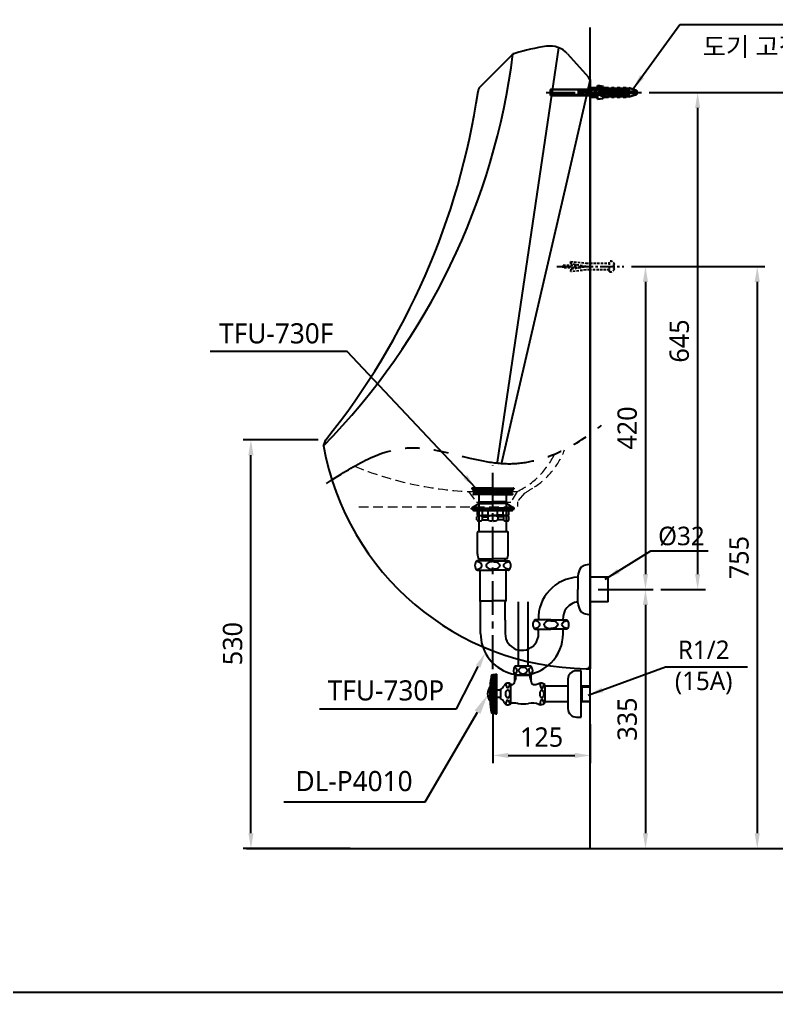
# Model space of a CAD drawing. Extents: x 10807 to 13907, y -2313 to -213.
# Drawn here: x 12410 to 13388, y -2313 to -1055 of the extents above; entities that cross this region are included whole.
import ezdxf

# ---------------------------------------------------------------- set-up
doc = ezdxf.new("R2010")
doc.units = 0
doc.header["$LTSCALE"] = 500
doc.header["$MEASUREMENT"] = 0
for name, pattern in [('0.15mmDimensionLine', [0]), ('0.30mmSolid', [0]), ('CENTER', [2, 1.25, -0.25, 0.25, -0.25]), ('CENTER2', [1.125, 0.75, -0.125, 0.125, -0.125]), ('HIDDEN', [0.375, 0.25, -0.125]), ('HIDDEN2', [0.1875, 0.125, -0.0625]), ('PHANTOM2', [1.25, 0.625, -0.125, 0.125, -0.125, 0.125, -0.125])]:
    doc.linetypes.add(name, pattern=pattern)
doc.layers.get('0').update_dxf_attribs({"linetype": 'CONTINUOUS'})
doc.layers.get('DEFPOINTS').update_dxf_attribs({"linetype": 'CONTINUOUS'})
for name, color, linetype in [('1', 1, 'CONTINUOUS'), ('3', 3, 'CONTINUOUS'), ('4', 4, 'CONTINUOUS'), ('5', 5, 'CONTINUOUS'), ('6', 6, 'CONTINUOUS'), ('CENTER', 2, 'CENTER'), ('THIN', 8, 'CONTINUOUS')]:
    doc.layers.add(name, color=color, linetype=linetype)
doc.layers.add('Base', color=172, linetype='0.30mmSolid', lineweight=0)
doc.styles.get("Standard").update_dxf_attribs({"font": 'NanumGothic.ttf'})
doc.styles.add('굴림', font='NanumGothic.ttf')
doc.dimstyles.get("Standard").update_dxf_attribs({"dimtxt": 2.5, "dimasz": 2, "dimexe": 2, "dimexo": 1, "dimgap": 2, "dimtad": 1, "dimdec": 0, "dimlfac": 10, "dimrnd": 1, "dimzin": 0, "dimdsep": 46, "dimtxsty": 'Standard', "dimcen": 0, "dimclrt": 2, "dimadec": 0, "dimazin": 0, "dimtfac": 1, "dimtdec": 0, "dimtofl": 0, "dimtmove": 0, "dimatfit": 3, "dimfxl": 0, "dimtolj": 1, "dimtzin": 0, "dimarcsym": 0})

# ---------------------------------------------------------------- blocks, each defined once
blk = doc.blocks.new('*D27')
at = {"layer": '1', "color": 3, "lineweight": -2}
for p, q in [((13157.6, -1792.2), (13229, -1792.2)), ((13219, -1812.2), (13219, -2107.2)), ((13157.6, -2127.2), (13229, -2127.2))]:
    blk.add_line(p, q, dxfattribs=at)
at = {"layer": '1', "color": 3}
for points in [[(13215.6, -1812.2), (13222.3, -1812.2), (13219, -1792.2)], [(13215.6, -2107.2), (13222.3, -2107.2), (13219, -2127.2)]]:
    blk.add_solid(points, dxfattribs=at)
at = {"layer": 'DEFPOINTS', "color": 0}
for p in [(13147.6, -1792.2), (13147.6, -2127.2), (13219, -2127.2)]:
    blk.add_point(p, dxfattribs=at)
at = {"layer": '1', "color": 2, "insert": (13195.4, -1959.7), "char_height": 25, "attachment_point": 5, "rotation": 90}
blk.add_mtext('\\A1;335', dxfattribs=at)
blk = doc.blocks.new('*D28')
at = {"layer": '1', "color": 3, "lineweight": -2}
for p, q in [((12795.6, -1598.7), (12698.8, -1598.7)), ((12708.8, -2107.2), (12708.8, -1618.7)), ((12837.3, -2127.2), (12698.8, -2127.2))]:
    blk.add_line(p, q, dxfattribs=at)
at = {"layer": '1', "color": 3}
for points in [[(12705.5, -1618.7), (12712.2, -1618.7), (12708.8, -1598.7)], [(12705.5, -2107.2), (12712.2, -2107.2), (12708.8, -2127.2)]]:
    blk.add_solid(points, dxfattribs=at)
at = {"layer": 'DEFPOINTS', "color": 0}
for p in [(12708.8, -1598.7), (12805.6, -1598.7), (12847.3, -2127.2)]:
    blk.add_point(p, dxfattribs=at)
at = {"layer": '1', "color": 2, "insert": (12685.2, -1862.2), "char_height": 25, "attachment_point": 5, "rotation": 90}
blk.add_mtext('\\A1;530', dxfattribs=at)
blk = doc.blocks.new('*D29')
at = {"layer": '1', "color": 3, "lineweight": -2}
for p, q in [((13021.6, -1905), (13021.6, -2016.7)), ((13147.6, -1966.2), (13147.6, -2016.7)), ((13041.6, -2006.7), (13127.6, -2006.7))]:
    blk.add_line(p, q, dxfattribs=at)
at = {"layer": '1', "color": 3}
for points in [[(13041.6, -2003.4), (13041.6, -2010), (13021.6, -2006.7)], [(13127.6, -2003.4), (13127.6, -2010), (13147.6, -2006.7)]]:
    blk.add_solid(points, dxfattribs=at)
at = {"layer": 'DEFPOINTS', "color": 0}
for p in [(13021.6, -1895), (13147.6, -1956.2), (13147.6, -2006.7)]:
    blk.add_point(p, dxfattribs=at)
at = {"layer": '1', "color": 2, "insert": (13084.6, -1983.1), "char_height": 25, "attachment_point": 5}
blk.add_mtext('\\A1;125', dxfattribs=at)
blk = doc.blocks.new('*D30')
at = {"layer": '1', "color": 3, "lineweight": -2}
for p, q in [((13200.9, -1374.7), (13373.5, -1374.7)), ((13363.5, -1394.7), (13363.5, -2107.2)), ((13137.2, -2127.2), (13373.5, -2127.2))]:
    blk.add_line(p, q, dxfattribs=at)
at = {"layer": '1', "color": 3}
for points in [[(13360.1, -1394.7), (13366.8, -1394.7), (13363.5, -1374.7)], [(13360.1, -2107.2), (13366.8, -2107.2), (13363.5, -2127.2)]]:
    blk.add_solid(points, dxfattribs=at)
at = {"layer": 'DEFPOINTS', "color": 0}
for p in [(13190.9, -1374.7), (13127.2, -2127.2), (13363.5, -2127.2)]:
    blk.add_point(p, dxfattribs=at)
at = {"layer": '1', "color": 2, "insert": (13340, -1751), "char_height": 25, "attachment_point": 5, "rotation": 90}
blk.add_mtext('\\A1;755', dxfattribs=at)
blk = doc.blocks.new('*D31')
at = {"layer": '1', "color": 3, "lineweight": -2}
for p, q in [((13223.9, -1149.7), (13460.9, -1149.7)), ((13450.9, -1169.7), (13450.9, -2107.2)), ((13157.6, -2127.2), (13460.9, -2127.2))]:
    blk.add_line(p, q, dxfattribs=at)
at = {"layer": '1', "color": 3}
for points in [[(13447.6, -1169.7), (13454.2, -1169.7), (13450.9, -1149.7)], [(13447.6, -2107.2), (13454.2, -2107.2), (13450.9, -2127.2)]]:
    blk.add_solid(points, dxfattribs=at)
at = {"layer": 'DEFPOINTS', "color": 0}
for p in [(13213.9, -1149.7), (13147.6, -2127.2), (13450.9, -2127.2)]:
    blk.add_point(p, dxfattribs=at)
at = {"layer": '1', "color": 2, "insert": (13427.3, -1638.5), "char_height": 25, "attachment_point": 5, "rotation": 90}
blk.add_mtext('\\A1;980', dxfattribs=at)
blk = doc.blocks.new('*D37')
at = {"layer": '1', "color": 3, "lineweight": -2}
for p, q in [((13200.9, -1374.7), (13229, -1374.7)), ((13219, -1394.7), (13219, -1772.2)), ((13167.6, -1792.2), (13229, -1792.2))]:
    blk.add_line(p, q, dxfattribs=at)
at = {"layer": '1', "color": 3}
for points in [[(13215.6, -1394.7), (13222.3, -1394.7), (13219, -1374.7)], [(13215.6, -1772.2), (13222.3, -1772.2), (13219, -1792.2)]]:
    blk.add_solid(points, dxfattribs=at)
at = {"layer": 'DEFPOINTS', "color": 0}
for p in [(13190.9, -1374.7), (13157.6, -1792.2), (13219, -1792.2)]:
    blk.add_point(p, dxfattribs=at)
at = {"layer": '1', "color": 2, "insert": (13195.4, -1583.5), "char_height": 25, "attachment_point": 5, "rotation": 90}
blk.add_mtext('\\A1;420', dxfattribs=at)
blk = doc.blocks.new('*D38')
at = {"layer": '1', "color": 3, "lineweight": -2}
for p, q in [((13223.9, -1149.7), (13296.4, -1149.7)), ((13286.4, -1169.7), (13286.4, -1772.2)), ((13239, -1792.2), (13296.4, -1792.2))]:
    blk.add_line(p, q, dxfattribs=at)
at = {"layer": '1', "color": 3}
for points in [[(13283.1, -1169.7), (13289.7, -1169.7), (13286.4, -1149.7)], [(13283.1, -1772.2), (13289.7, -1772.2), (13286.4, -1792.2)]]:
    blk.add_solid(points, dxfattribs=at)
at = {"layer": 'DEFPOINTS', "color": 0}
for p in [(13213.9, -1149.7), (13229, -1792.2), (13286.4, -1792.2)]:
    blk.add_point(p, dxfattribs=at)
at = {"layer": '1', "color": 2, "insert": (13262.8, -1471), "char_height": 25, "attachment_point": 5, "rotation": 90}
blk.add_mtext('\\A1;645', dxfattribs=at)

msp = doc.modelspace()

# ---------------------------------------------------------------- linework, layer by layer
at = {"color": 0}
for p, q in [((13096.26366, -1145.81204), (13095.56366, -1146.51204)), ((13095.56366, -1146.51204), (13095.56366, -1152.91204)), ((13095.56366, -1152.91204), (13096.26366, -1153.61204)), ((13133.26366, -1145.81204), (13096.26366, -1145.81204)), ((13096.26366, -1145.81204), (13096.26366, -1153.61204)), ((13096.26366, -1153.61204), (13133.26366, -1153.61204)), ((13132.56366, -1153.61204), (13132.56366, -1145.81204)), ((13133.26366, -1145.81204), (13133.36366, -1145.71204)), ((13133.36366, -1153.71204), (13133.26366, -1153.61204)), ((13146.36647, -1145.71204), (13133.36366, -1145.71204)), ((13133.36366, -1153.71204), (13146.36647, -1153.71204)), ((13134.73342, -1146.76077), (13144.73342, -1152.66331)), ((13144.73342, -1146.76077), (13134.73342, -1152.66331)), ((13134.73342, -1146.76077), (13144.73342, -1146.76077)), ((13134.73342, -1152.66331), (13134.73342, -1146.76077)), ((13134.73342, -1152.66331), (13144.73342, -1152.66331)), ((13144.73342, -1146.76077), (13134.94272, -1146.76077)), ((13144.73342, -1146.76077), (13144.73342, -1152.66331)), ((13147.56366, -1146.51204), (13146.36647, -1145.71204)), ((13147.56366, -1152.91204), (13146.36647, -1153.71204)), ((13193.56366, -1146.51204), (13147.56366, -1146.51204)), ((13147.56366, -1152.91204), (13147.56366, -1146.51204)), ((13193.56366, -1152.91204), (13147.56366, -1152.91204)), ((13147.84318, -1153.96204), (13147.75311, -1152.91204)), ((13147.82174, -1153.71204), (13147.91339, -1153.71204)), ((13150.23004, -1145.46204), (13147.84318, -1153.96204)), ((13150.32011, -1146.51204), (13150.23004, -1145.46204)), ((13150.95922, -1153.96204), (13150.86914, -1152.91204)), ((13153.34607, -1145.46204), (13150.95922, -1153.96204)), ((13153.43615, -1146.51204), (13153.34607, -1145.46204)), ((13154.07525, -1153.96204), (13153.98518, -1152.91204)), ((13156.4621, -1145.46204), (13154.07525, -1153.96204)), ((13156.4621, -1145.46204), (13154.07525, -1153.96204)), ((13156.55218, -1146.51204), (13156.4621, -1145.46204)), ((13157.19129, -1153.96204), (13157.10121, -1152.91204)), ((13159.57814, -1145.46204), (13157.19129, -1153.96204)), ((13159.66821, -1146.51204), (13159.57814, -1145.46204)), ((13160.30732, -1153.96204), (13160.21725, -1152.91204)), ((13162.69417, -1145.46204), (13160.30732, -1153.96204)), ((13162.78425, -1146.51204), (13162.69417, -1145.46204)), ((13163.42335, -1153.96204), (13163.33328, -1152.91204)), ((13165.81021, -1145.46204), (13163.42335, -1153.96204)), ((13165.81021, -1145.46204), (13163.42335, -1153.96204)), ((13165.90028, -1146.51204), (13165.81021, -1145.46204)), ((13166.53939, -1153.96204), (13166.44931, -1152.91204)), ((13168.92624, -1145.46204), (13166.53939, -1153.96204)), ((13169.01632, -1146.51204), (13168.92624, -1145.46204)), ((13169.65542, -1153.96204), (13169.56535, -1152.91204)), ((13172.04228, -1145.46204), (13169.65542, -1153.96204)), ((13172.13235, -1146.51204), (13172.04228, -1145.46204)), ((13172.77146, -1153.96204), (13172.68138, -1152.91204)), ((13175.15831, -1145.46204), (13172.77146, -1153.96204)), ((13175.15831, -1145.46204), (13172.77146, -1153.96204)), ((13175.24838, -1146.51204), (13175.15831, -1145.46204)), ((13175.88749, -1153.96204), (13175.79742, -1152.91204)), ((13178.27434, -1145.46204), (13175.88749, -1153.96204)), ((13178.36442, -1146.51204), (13178.27434, -1145.46204)), ((13179.00353, -1153.96204), (13178.91345, -1152.91204)), ((13181.39038, -1145.46204), (13179.00353, -1153.96204)), ((13181.48045, -1146.51204), (13181.39038, -1145.46204)), ((13182.11956, -1153.96204), (13182.02948, -1152.91204)), ((13184.50641, -1145.46204), (13182.11956, -1153.96204)), ((13184.50641, -1145.46204), (13182.11956, -1153.96204)), ((13184.59649, -1146.51204), (13184.50641, -1145.46204)), ((13185.23559, -1153.96204), (13185.14552, -1152.91204)), ((13187.62245, -1145.46204), (13185.23559, -1153.96204)), ((13187.71252, -1146.51204), (13187.62245, -1145.46204)), ((13188.35163, -1153.96204), (13188.26155, -1152.91204)), ((13190.73848, -1145.46204), (13188.35163, -1153.96204)), ((13190.82856, -1146.51204), (13190.73848, -1145.46204)), ((13191.46766, -1153.96204), (13191.37759, -1152.91204)), ((13193.85451, -1145.46204), (13191.46766, -1153.96204)), ((13193.56366, -1146.51204), (13200.56366, -1149.71204)), ((13200.56366, -1149.71204), (13193.56366, -1152.91204)), ((13193.94459, -1146.51204), (13193.85451, -1145.46204)), ((13194.77734, -1153.27243), (13194.68727, -1152.22243)), ((13196.61605, -1146.72446), (13194.77734, -1153.27243)), ((13196.70613, -1147.77446), (13196.61605, -1146.72446)), ((13198.35229, -1151.63817), (13198.26221, -1150.58817)), ((13199.37759, -1147.98687), (13198.35229, -1151.63817)), ((13199.46767, -1149.03687), (13199.37759, -1147.98687))]:
    msp.add_line(p, q, dxfattribs=at)
at = {"color": 1, "linetype": 'CENTER2', "ltscale": 0.05}
msp.add_line((13104.31963, -1374.70767), (13190.92009, -1374.70767), dxfattribs=at)
at = {"color": 7, "linetype": 'HIDDEN', "lineweight": 0, "ltscale": 0.1}
for p, q in [((12990.04066, -1665.52964), (13000.48301, -1679.12624)), ((12990.04066, -1665.52964), (13053.19906, -1665.52964)), ((13053.19906, -1665.52964), (13044.86861, -1679.12624)), ((13062.56731, -1667.7395), (13053.62886, -1678.16769)), ((12848.17929, -1685.30503), (13053.62056, -1685.30503)), ((13000.48301, -1679.12624), (13044.86861, -1679.12624)), ((13053.62056, -1678.83794), (13053.62056, -1684.95166))]:
    msp.add_line(p, q, dxfattribs=at)
at = {"color": 7, "linetype": 'HIDDEN2', "ltscale": 0.05}
for points in [[(13172.61986, -1379.20767), (13147.20767, -1379.20767), (13142.13555, -1379.20767), (13122.51631, -1381.34437), (13122.84605, -1377.83952), (13142.13555, -1374.70767), (13122.84605, -1371.31324), (13122.18658, -1368.17096), (13142.13555, -1370.20767), (13147.20767, -1370.20767), (13172.61986, -1370.20767)], [(13131.04908, -1376.50767), (13112.52472, -1376.50767), (13112.57335, -1372.90767), (13131.90671, -1372.90767)]]:
    msp.add_lwpolyline(points, dxfattribs=at)
msp.add_lwpolyline([(13172.61986, -1381.79697), (13172.61986, -1367.61837, -0.3163168315), (13179.29056, -1372.30767), (13177.50769, -1372.30767), (13177.50769, -1377.10767), (13179.29056, -1377.10767, -0.3163168315)], format="xyb", close=True, dxfattribs=at)
at = {"color": 7, "linetype": 'HIDDEN', "lineweight": 0, "ltscale": 0.1}
for centre, radius, start, end in [((13007.99919, -1572.20227), 103.6968, 295.84161688, 334.05216988), ((13022.10441, -1576.64044), 98.685, 302.86848959, 339.07374271), ((13011.79567, -1219.19964), 446.85988, 247.75843004, 267.20949912), ((12766.20887, -1180.60876), 570.19706, 301.31530997, 302.86848959)]:
    msp.add_arc(centre, radius, start, end, dxfattribs=at)
at = {"color": 7, "linetype": 'PHANTOM2', "ltscale": 0.3}
msp.add_spline([(12806.5294, -1655.08398), (12908.79869, -1609.32987), (13042.98274, -1629.59241), (13155.48035, -1585.14555), (13162.0209, -1579.91651)], degree=3, dxfattribs=at)
at = {"layer": '1'}
for q in [(13147.61986, -1065.89637), (12703.0109, -2127.21534)]:
    msp.add_line((13147.61986, -2127.21534), q, dxfattribs=at)
at = {"layer": '1', "color": 1, "linetype": 'CENTER2', "ltscale": 0.1}
msp.add_line((13090.70073, -1149.71204), (13213.94331, -1149.71204), dxfattribs=at)
at = {"layer": '1', "color": 3}
for p, q in [((12974.40733, -1946.49258), (13002.63862, -1891.68134)), ((12797.29679, -1946.49258), (12974.40733, -1946.49258)), ((12933.95596, -2066.58087), (13001.78499, -1950.72923)), ((12751.16279, -2066.58087), (12933.95596, -2066.58087))]:
    msp.add_line(p, q, dxfattribs=at)
for points in [[(12999.67527, -1890.15503), (13005.60198, -1893.20766), (13011.79653, -1873.90122)], [(12998.04545, -1948.53979), (13005.52453, -1952.91866), (13014.92158, -1928.29199)]]:
    msp.add_solid(points, dxfattribs=at)
at = {"layer": '3', "color": 7}
for p, q in [((13027.43126, -1627.68998), (13107.03424, -1091.95434)), ((13005.31408, -1142.32345), (13045.85176, -1101.78578)), ((13045.85176, -1101.78578), (13047.61986, -1100.01767)), ((13045.85176, -1101.78578), (13047.61986, -1100.01767)), ((13118.07626, -1099.78112), (13145.09395, -1130.17603)), ((13145.09395, -1130.17603), (13147.61986, -1133.01767)), ((13147.61986, -1133.01767), (13117.90825, -1262.69617)), ((13147.61986, -1133.01767), (13147.61986, -1136.81967)), ((13147.61986, -1136.81967), (13147.61986, -1889.597)), ((13117.90825, -1262.69617), (13032.96772, -1628.59383)), ((12802.61986, -1606.70767), (12805.61986, -1598.70767))]:
    msp.add_line(p, q, dxfattribs=at)
at = {"layer": '3', "color": 3}
for p, q in [((12994.61986, -1661.42964), (12994.61986, -1662.02964)), ((12994.61986, -1662.02964), (12996.76208, -1663.52964)), ((12994.61986, -1662.02964), (13021.61986, -1662.02964)), ((13004.31986, -1661.02964), (12995.01986, -1661.02964)), ((12996.31803, -1663.72964), (12996.31803, -1665.02964)), ((12996.31803, -1668.02964), (12996.31803, -1669.32964)), ((13002.61986, -1663.52964), (12996.51803, -1663.52964)), ((13021.61986, -1669.52964), (12996.51803, -1669.52964)), ((13021.61986, -1665.52964), (12996.81803, -1665.52964)), ((13021.61986, -1667.52964), (12996.81803, -1667.52964)), ((13002.61986, -1663.52964), (13021.61986, -1663.52964)), ((13004.11986, -1717.71213), (13004.11986, -1669.52964)), ((13021.61986, -1661.02964), (13004.31986, -1661.02964)), ((13021.61986, -1661.02964), (13038.91986, -1661.02964)), ((13048.61986, -1662.02964), (13021.61986, -1662.02964)), ((13040.61986, -1663.52964), (13021.61986, -1663.52964)), ((13021.61986, -1665.52964), (13046.4217, -1665.52964)), ((13021.61986, -1667.52964), (13046.4217, -1667.52964)), ((13021.61986, -1669.52964), (13046.7217, -1669.52964)), ((13038.91986, -1661.02964), (13048.21986, -1661.02964)), ((13039.11986, -1717.71213), (13039.11986, -1669.52964)), ((13040.61986, -1663.52964), (13046.7217, -1663.52964)), ((13048.61986, -1662.02964), (13046.47764, -1663.52964)), ((13046.9217, -1663.72964), (13046.9217, -1665.02964)), ((13046.9217, -1668.02964), (13046.9217, -1669.32964)), ((13048.61986, -1661.42964), (13048.61986, -1662.02964))]:
    msp.add_line(p, q, dxfattribs=at)
at = {"layer": '3', "color": 4}
for p, q in [((13004.11986, -1681.19629), (12994.11986, -1687.19629)), ((13004.81986, -1679.10188), (13004.11986, -1677.88945)), ((13004.11986, -1679.10188), (13021.61986, -1679.10188)), ((13004.11986, -1681.19629), (13021.61986, -1681.19629)), ((13004.81986, -1681.19629), (13004.81986, -1679.10188)), ((13039.11986, -1679.10188), (13021.61986, -1679.10188)), ((13039.11986, -1681.19629), (13021.61986, -1681.19629)), ((13038.41986, -1679.10188), (13039.11986, -1677.88945)), ((13038.41986, -1681.19629), (13038.41986, -1679.10188)), ((13039.11986, -1681.19629), (13049.11986, -1687.19629)), ((12994.11986, -1688.19629), (12994.11986, -1687.19629)), ((12994.11986, -1687.19629), (13021.61986, -1687.19629)), ((13004.11986, -1688.19629), (12994.11986, -1688.19629)), ((12995.92773, -1688.19629), (12995.92773, -1689.49629)), ((12996.42773, -1689.99629), (13046.81199, -1689.99629)), ((13001.42773, -1689.99629), (13001.42773, -1696.11894)), ((13001.42773, -1689.99629), (13021.61986, -1689.99629)), ((13002.42773, -1696.69629), (13001.42773, -1696.11894)), ((13002.42773, -1696.69629), (13003.82773, -1696.69629)), ((13003.82773, -1696.69629), (13021.61986, -1696.69629)), ((13039.11986, -1688.19629), (13004.11986, -1688.19629)), ((13008.20251, -1696.11894), (13008.20251, -1689.99629)), ((13008.20251, -1696.11894), (13015.60318, -1696.11894)), ((13015.60318, -1696.11894), (13015.60318, -1689.99629)), ((13049.11986, -1687.19629), (13021.61986, -1687.19629)), ((13041.81199, -1689.99629), (13021.61986, -1689.99629)), ((13039.41199, -1696.69629), (13021.61986, -1696.69629)), ((13027.63655, -1696.11894), (13027.63655, -1689.99629)), ((13035.03721, -1696.11894), (13027.63655, -1696.11894)), ((13035.03721, -1696.11894), (13035.03721, -1689.99629)), ((13039.11986, -1688.19629), (13049.11986, -1688.19629)), ((13040.81199, -1696.69629), (13039.41199, -1696.69629)), ((13040.81199, -1696.69629), (13041.81199, -1696.11894)), ((13041.81199, -1689.99629), (13041.81199, -1696.11894)), ((13047.31199, -1688.19629), (13047.31199, -1689.49629)), ((13049.11986, -1688.19629), (13049.11986, -1687.19629)), ((13000.87617, -1702.25037), (13000.87617, -1698.13712)), ((13007.65095, -1698.13712), (13007.65095, -1702.25037)), ((13007.65095, -1698.13712), (13015.05161, -1698.13712)), ((13007.65095, -1702.25037), (13015.05161, -1702.25037)), ((13015.05161, -1698.13712), (13015.05161, -1702.25037)), ((13035.58877, -1698.13712), (13028.18811, -1698.13712)), ((13028.18811, -1698.13712), (13028.18811, -1702.25037)), ((13035.58877, -1702.25037), (13028.18811, -1702.25037)), ((13035.58877, -1698.13712), (13035.58877, -1702.25037)), ((13042.36356, -1702.25037), (13042.36356, -1698.13712)), ((13001.61986, -1746.36951), (13001.61986, -1718.71213)), ((13021.61986, -1717.71213), (13002.61986, -1717.71213)), ((13038.97617, -1717.71213), (13021.61986, -1717.71213)), ((13040.61986, -1717.71213), (13039.11986, -1717.71213)), ((13041.61986, -1746.36951), (13041.61986, -1718.71213)), ((13003.61986, -1752.71213), (13021.61986, -1752.71213)), ((13005.74486, -1752.71213), (13005.74486, -1755.21534)), ((13039.61986, -1752.71213), (13021.61986, -1752.71213)), ((13037.49486, -1755.21534), (13037.49486, -1752.71213))]:
    msp.add_line(p, q, dxfattribs=at)
at = {"layer": '3', "color": 2}
msp.add_line((13147.61986, -1889.597), (13147.61986, -1894.70767), dxfattribs=at)
at = {"layer": '3', "color": 7}
for centre, radius, start, end in [((13136.14796, -1386.65817), 300, 98.62563412, 106.67743244), ((13095.65398, -1119.71204), 30, 41.63353934, 98.62563412), ((12170.6549, -988.55595), 884.01994, 315.63306765, 352.7565784), ((13052.92282, -1108.85684), 10, 106.67743244, 135), ((13136.14796, -1386.65817), 300, 106.67743244, 107.16315407), ((13136.14796, -1386.65817), 300, 106.67743244, 107.16315407), ((13137.61986, -1136.81967), 10, 0, 41.63353934), ((12076.3367, -1011.80642), 936.11271, 321.17412056, 351.61631763), ((13147.0566, -1544.6405), 349.98429, 190.2150203, 269.24889608), ((13142.61986, -1889.597), 5, 268.2676354, 0), ((13151.84027, -1584.7364), 310, 268.2676354, 269.21993782)]:
    msp.add_arc(centre, radius, start, end, dxfattribs=at)
at = {"layer": '3', "color": 2}
msp.add_arc((13012.38515, -1149.39452), 10, 135, 179.2006616, dxfattribs=at)
at = {"layer": '3', "color": 3}
for centre, radius, start, end in [((12995.01986, -1661.42964), 0.4, 90, 180), ((12996.51803, -1663.72964), 0.2, 90, 180), ((12996.81803, -1665.02964), 0.5, 180, 270), ((12996.81803, -1668.02964), 0.5, 90, 180), ((12996.51803, -1669.32964), 0.2, 180, 270), ((13000.11986, -1666.52964), 1, 270, 90), ((13043.11986, -1666.52964), 1, 90, 270), ((13046.4217, -1665.02964), 0.5, 270, 0), ((13046.4217, -1668.02964), 0.5, 0, 90), ((13046.7217, -1663.72964), 0.2, 0, 90), ((13046.7217, -1669.32964), 0.2, 270, 0), ((13048.21986, -1661.42964), 0.4, 0, 90)]:
    msp.add_arc(centre, radius, start, end, dxfattribs=at)
at = {"layer": '3', "color": 4}
for centre, radius, start, end in [((12996.42773, -1689.49629), 0.5, 180, 270), ((13004.26356, -1701.40154), 4.70435, 43.94093732, 136.05906268), ((13004.81512, -1686.51708), 10.18185, 250.56792502, 289.43207498), ((13021.15397, -1710.29822), 13.60629, 88.03775708, 116.64718661), ((13021.42772, -1667.24396), 29.45658, 258.59556617, 270.3737354), ((13021.812, -1667.24396), 29.45658, 269.6262646, 281.40443383), ((13022.08575, -1710.29822), 13.60629, 63.35281339, 91.96224292), ((13038.4246, -1686.51708), 10.18185, 250.56792502, 289.43207498), ((13038.97617, -1701.40154), 4.70435, 43.94093732, 136.05906268), ((13046.81199, -1689.49629), 0.5, 270, 0), ((13004.26356, -1698.98594), 4.70435, 223.94093732, 316.05906268), ((13021.15397, -1690.08926), 13.60629, 243.35281339, 270.93570468), ((13022.08575, -1690.08926), 13.60629, 269.06429532, 296.64718661), ((13038.97617, -1698.98594), 4.70435, 223.94093732, 316.05906268), ((13002.61986, -1718.71213), 1, 90, 180), ((13040.61986, -1718.71213), 1, 0, 90), ((13014.60827, -1745.76554), 13, 182.42004342, 212.30000816), ((13028.63146, -1745.76554), 13, 327.69999184, 357.57995658)]:
    msp.add_arc(centre, radius, start, end, dxfattribs=at)
at = {"layer": '4'}
for p, q in [((13005.36986, -1755.21534), (13001.07836, -1755.21534)), ((13005.36986, -1755.21534), (13001.07836, -1755.21534)), ((13021.61986, -1755.21534), (13005.36986, -1755.21534)), ((13021.61986, -1755.21534), (13005.36986, -1755.21534)), ((13021.61986, -1755.21534), (13037.86986, -1755.21534)), ((13021.61986, -1755.21534), (13037.86986, -1755.21534)), ((13037.86986, -1755.21534), (13042.16136, -1755.21534)), ((13037.86986, -1755.21534), (13042.16136, -1755.21534)), ((13001.46986, -1767.21534), (13001.07836, -1767.21534)), ((13001.46986, -1767.21534), (13021.61986, -1767.21534)), ((13004.81986, -1767.21534), (13004.81986, -1806.99546)), ((13041.76986, -1767.21534), (13021.61986, -1767.21534)), ((13038.41986, -1767.21534), (13038.41986, -1806.99546)), ((13041.76986, -1767.21534), (13042.16136, -1767.21534)), ((13131.63988, -1774.8206), (13131.63988, -1792.21534)), ((13170.64375, -1776.34034), (13147.61986, -1776.34034)), ((13170.64375, -1808.09034), (13170.64375, -1776.34034)), ((13131.63988, -1809.61008), (13131.63988, -1792.21534)), ((13004.81986, -1806.99546), (13021.61986, -1806.99546)), ((13005.74486, -1849.21534), (13005.74486, -1808.64034)), ((13038.41986, -1806.99546), (13021.61986, -1806.99546)), ((13037.49486, -1831.81954), (13037.49486, -1808.64034)), ((13170.64375, -1808.09034), (13147.61986, -1808.09034)), ((13037.49486, -1831.81954), (13037.49486, -1849.21534)), ((13080.29191, -1831.51534), (13076.00041, -1831.51534)), ((13096.54191, -1831.51534), (13080.29191, -1831.51534)), ((13096.54191, -1831.51534), (13096.61986, -1831.51534)), ((13096.69781, -1831.51534), (13096.61986, -1831.51534)), ((13096.69781, -1831.51534), (13112.94781, -1831.51534)), ((13112.94781, -1831.51534), (13117.23931, -1831.51534)), ((13076.00041, -1843.51534), (13096.54191, -1843.51534)), ((13079.81986, -1843.51534), (13079.81986, -1844.21534)), ((13080.74486, -1849.21534), (13080.74486, -1845.76952)), ((13117.23931, -1843.51534), (13096.69781, -1843.51534)), ((13112.49486, -1849.21534), (13112.49486, -1843.51534))]:
    msp.add_line(p, q, dxfattribs=at)
for points in [[(13007.42503, -1761.21534, 0.1552173896), (13006.83454, -1759.35901, 0.1067472438), (13004.77283, -1757.46834, 0.0730430096), (13002.00297, -1756.35032, 0.0285110883), (13000.27422, -1756.03431, 0.05952259)], [(13013.33956, -1759.4764, 0.3272904533), (13013.33956, -1762.95428, 0.1063733853), (13015.36237, -1764.75087, 0.0712191074), (13018.06232, -1765.8046, 0.0575374245), (13021.61986, -1766.21534, 0.0575374245)], [(13021.61986, -1756.21534, 0.0575374245), (13018.06232, -1756.62608, 0.0712191074), (13015.36237, -1757.67981, 0.1063733648), (13013.33956, -1759.4764, 0.159482965)], [(13021.61986, -1756.21534, 0.0575374245), (13018.06232, -1756.62608, 0.0712191074), (13015.36237, -1757.67981, 0.1063733648), (13013.33956, -1759.4764, 0.159482965)], [(13021.61986, -1756.21534, -0.0575374245), (13025.1774, -1756.62608, -0.0712191074), (13027.87736, -1757.67981, -0.1063733648), (13029.90016, -1759.4764, -0.159482965)], [(13021.61986, -1756.21534, -0.0575374245), (13025.1774, -1756.62608, -0.0712191074), (13027.87736, -1757.67981, -0.1063733648), (13029.90016, -1759.4764, -0.159482965)], [(13029.90016, -1759.4764, -0.3272904533), (13029.90016, -1762.95428, -0.1063733853), (13027.87736, -1764.75087, -0.0712191074), (13025.1774, -1765.8046, -0.0575374245), (13021.61986, -1766.21534, -0.0575374245)], [(13035.81469, -1761.21534, -0.1552173896), (13036.40518, -1759.35901, -0.1067472438), (13038.46689, -1757.46834, -0.0730430096), (13041.23675, -1756.35032, -0.0285110883), (13042.96551, -1756.03431, -0.05952259)], [(13000.27422, -1766.39637, 0.0285110883), (13002.00297, -1766.08036, 0.0730430096), (13004.77283, -1764.96234, 0.1067472438), (13006.83454, -1763.07166, 0.1552173896), (13007.42503, -1761.21534, 0.1552173896)], [(13042.96551, -1766.39637, -0.0285110883), (13041.23675, -1766.08036, -0.0730430096), (13038.46689, -1764.96234, -0.1067472438), (13036.40518, -1763.07166, -0.1552173896), (13035.81469, -1761.21534, -0.1552173896)], [(13082.34708, -1837.51534, 0.1552173896), (13081.75659, -1835.65901, 0.1067472438), (13079.69489, -1833.76834, 0.0730430096), (13076.92502, -1832.65032, 0.0285110883), (13075.19627, -1832.33431, 0.05952259)], [(13088.26161, -1835.7764, 0.3272904533), (13088.26161, -1839.25428, 0.1063733853), (13090.28442, -1841.05087, 0.0712191074), (13092.98437, -1842.1046, 0.0575374245), (13096.54191, -1842.51534, 0.0575374245)], [(13096.61986, -1832.51553, 0.0587898964), (13092.98437, -1832.92608, 0.0712191074), (13090.28442, -1833.97981, 0.1063733648), (13088.26161, -1835.7764, 0.159482965)], [(13096.61986, -1832.51553, -0.0587898964), (13100.25535, -1832.92608, -0.0712191074), (13102.95531, -1833.97981, -0.1063733648), (13104.97811, -1835.7764, -0.159482965)], [(13104.97811, -1835.7764, -0.3272904533), (13104.97811, -1839.25428, -0.1063733853), (13102.95531, -1841.05087, -0.0712191074), (13100.25535, -1842.1046, -0.0575374245), (13096.69781, -1842.51534, -0.0575374245)], [(13110.89264, -1837.51534, -0.1552173896), (13111.48313, -1835.65901, -0.1067472438), (13113.54484, -1833.76834, -0.0730430096), (13116.3147, -1832.65032, -0.0285110883), (13118.04346, -1832.33431, -0.05952259)], [(13075.19627, -1842.69637, 0.0285110883), (13076.92502, -1842.38036, 0.0730430096), (13079.69489, -1841.26234, 0.1067472438), (13081.75659, -1839.37166, 0.1552173896), (13082.34708, -1837.51534, 0.1552173896)], [(13118.04346, -1842.69637, -0.0285110883), (13116.3147, -1842.38036, -0.0730430096), (13113.54484, -1841.26234, -0.1067472438), (13111.48313, -1839.37166, -0.1552173896), (13110.89264, -1837.51534, -0.1552173896)]]:
    msp.add_lwpolyline(points, format="xyb", dxfattribs=at)
for centre, radius, start, end in [((13006.36986, -1761.21534), 8, 131.40962211, 228.59037789), ((13036.86986, -1761.21534), 8, 311.40962211, 48.59037789), ((13149.11986, -1789.67782), 30, 92.86598398, 109.00713612), ((13151.61986, -1775.71534), 20, 146.20771163, 177.43591199), ((13142.96434, -1770.63718), 10, 111.1926769, 142.80345081), ((13133.84888, -1829.71534), 53.375, 92.37194131, 181.93258944), ((13005.81986, -1806.99546), 1, 180, 238.70258778), ((13004.81986, -1808.64034), 0.925, 0, 58.70258778), ((13038.41986, -1808.64034), 0.925, 121.29741222, 180), ((13037.41986, -1806.99546), 1, 301.29741222, 0), ((13133.84888, -1829.71534), 21.625, 95.86299936, 184.77465278), ((13151.61986, -1808.71534), 20, 182.56408801, 213.79228837), ((13142.96434, -1813.7935), 10, 217.19654919, 248.8073231), ((13149.11986, -1794.75286), 30, 250.99286388, 267.13401602), ((13081.29191, -1837.51534), 8, 131.40962211, 228.59037789), ((13111.94781, -1837.51534), 8, 311.40962211, 48.59037789), ((13063.78108, -1854.81351), 19.22404, 28.06365478, 33.45608391), ((13059.11986, -1849.21534), 53.375, 180, 314.94029898), ((13059.11986, -1849.21534), 21.625, 180, 320.7959681), ((13059.11986, -1849.21534), 21.625, 320.7959681, 0), ((13059.11986, -1849.21534), 53.375, 314.94029898, 0)]:
    msp.add_arc(centre, radius, start, end, dxfattribs=at)
at = {"layer": '5'}
msp.add_lwpolyline([(10807.44711, -213.17595), (13907.44711, -213.17595), (13907.44711, -2313.17595), (10807.44711, -2313.17595)], close=True, dxfattribs=at)
at = {"layer": '6'}
for p, q in [((13054.26986, -1808.09034), (13054.26986, -1891.21534)), ((13066.96986, -1808.09034), (13066.96986, -1891.21534)), ((13066.96986, -1891.21534), (13050.11986, -1891.21534)), ((13071.11986, -1891.21534), (13066.96986, -1891.21534)), ((13135.74414, -1897.21534), (13129.74414, -1897.21534)), ((13135.74414, -1957.21534), (13135.74414, -1897.21534)), ((13019.70468, -1903.21534), (13019.70468, -1927.21534)), ((13020.29611, -1902.71534), (13021.11986, -1902.71534)), ((13021.11986, -1902.71534), (13021.61986, -1902.21534)), ((13021.11986, -1902.71534), (13021.11986, -1927.21534)), ((13021.61986, -1902.21534), (13021.61986, -1927.21534)), ((13021.61986, -1902.21534), (13024.81986, -1902.21534)), ((13021.61986, -1902.62682), (13025.11986, -1902.62682)), ((13021.61986, -1903.62682), (13025.11986, -1903.62682)), ((13021.61986, -1904.62682), (13025.11986, -1904.62682)), ((13021.61986, -1905.62682), (13025.11986, -1905.62682)), ((13021.61986, -1906.62682), (13025.11986, -1906.62682)), ((13021.61986, -1907.62682), (13025.11986, -1907.62682)), ((13021.61986, -1908.62682), (13025.11986, -1908.62682)), ((13021.61986, -1909.62682), (13025.11986, -1909.62682)), ((13021.61986, -1910.62682), (13025.11986, -1910.62682)), ((13021.61986, -1911.62682), (13025.11986, -1911.62682)), ((13025.11986, -1901.91534), (13025.11986, -1901.71534)), ((13025.11986, -1901.71534), (13026.61986, -1901.71534)), ((13025.11986, -1901.91534), (13025.11986, -1927.21534)), ((13026.61986, -1902.71534), (13026.61986, -1901.71534)), ((13026.61986, -1927.21534), (13026.61986, -1902.71534)), ((13071.11986, -1903.21534), (13050.11986, -1903.21534)), ((13050.11986, -1910.71534), (13050.11986, -1903.21534)), ((13051.36986, -1907.21534), (13050.11986, -1909.3804)), ((13051.36986, -1907.21534), (13050.11986, -1907.21534)), ((13051.36986, -1907.21534), (13051.36986, -1903.21534)), ((13069.86986, -1907.21534), (13069.86986, -1903.21534)), ((13069.86986, -1907.21534), (13071.11986, -1909.3804)), ((13071.11986, -1907.21534), (13069.86986, -1907.21534)), ((13071.11986, -1911.12697), (13071.11986, -1903.21534)), ((13118.74414, -1908.21534), (13118.74414, -1946.21534)), ((13021.61986, -1912.62682), (13025.11986, -1912.62682)), ((13021.61986, -1913.62682), (13025.11986, -1913.62682)), ((13021.61986, -1914.62682), (13025.11986, -1914.62682)), ((13021.61986, -1915.62682), (13025.11986, -1915.62682)), ((13021.61986, -1916.62682), (13025.11986, -1916.62682)), ((13021.61986, -1917.62682), (13025.11986, -1917.62682)), ((13021.61986, -1918.62682), (13025.11986, -1918.62682)), ((13021.61986, -1919.62682), (13025.11986, -1919.62682)), ((13021.61986, -1920.62682), (13025.11986, -1920.62682)), ((13021.61986, -1921.62682), (13025.11986, -1921.62682)), ((13021.61986, -1922.62682), (13025.11986, -1922.62682)), ((13021.61986, -1923.62682), (13025.11986, -1923.62682)), ((13031.70646, -1922.46534), (13026.61986, -1922.46534)), ((13031.70646, -1921.483), (13031.70646, -1922.46534)), ((13031.70646, -1922.46534), (13031.70646, -1931.96534)), ((13036.59305, -1915.89383), (13036.04069, -1916.85055)), ((13044.70646, -1915.21534), (13044.70646, -1914.49463)), ((13044.70646, -1939.21534), (13044.70646, -1915.21534)), ((13045.61986, -1915.21534), (13044.70646, -1915.21534)), ((13045.61986, -1915.96534), (13044.70646, -1915.96534)), ((13045.61986, -1915.96534), (13046.9189, -1915.02376)), ((13045.61986, -1915.96534), (13045.61986, -1915.21534)), ((13118.74414, -1916.96534), (13088.61986, -1916.96534)), ((13088.61986, -1917.96534), (13088.61986, -1936.46534)), ((13088.62099, -1917.96421), (13088.62099, -1915.21645)), ((13146.74414, -1916.96534), (13135.74414, -1916.96534)), ((13135.74414, -1917.5823), (13135.74414, -1936.84773)), ((13137.24414, -1917.96534), (13136.24414, -1916.96534)), ((13137.24414, -1937.46534), (13137.24414, -1916.96534)), ((13137.24414, -1917.96534), (13147.74414, -1917.96534)), ((13147.74414, -1917.96534), (13146.74414, -1916.96534)), ((13147.61986, -1936.46534), (13147.61986, -1917.96534)), ((13019.70468, -1951.21534), (13019.70468, -1927.21534)), ((13021.11986, -1951.71534), (13021.11986, -1927.21534)), ((13021.61986, -1924.62682), (13025.11986, -1924.62682)), ((13021.61986, -1925.62682), (13025.11986, -1925.62682)), ((13021.61986, -1926.62682), (13025.11986, -1926.62682)), ((13021.61986, -1952.21534), (13021.61986, -1927.21534)), ((13021.61986, -1927.80386), (13025.11986, -1927.80386)), ((13021.61986, -1928.80386), (13025.11986, -1928.80386)), ((13021.61986, -1929.80386), (13025.11986, -1929.80386)), ((13021.61986, -1930.80386), (13025.11986, -1930.80386)), ((13021.61986, -1931.80386), (13025.11986, -1931.80386)), ((13021.61986, -1932.80386), (13025.11986, -1932.80386)), ((13021.61986, -1933.80386), (13025.11986, -1933.80386)), ((13021.61986, -1934.80386), (13025.11986, -1934.80386)), ((13021.61986, -1935.80386), (13025.11986, -1935.80386)), ((13021.61986, -1936.80386), (13025.11986, -1936.80386)), ((13025.11986, -1952.51534), (13025.11986, -1927.21534)), ((13026.61986, -1952.71534), (13026.61986, -1927.21534)), ((13031.70646, -1931.96534), (13026.61986, -1931.96534)), ((13031.70646, -1932.94768), (13031.70646, -1931.96534)), ((13088.61986, -1939.21534), (13088.61986, -1936.46534)), ((13136.24414, -1937.46534), (13137.24414, -1936.46534)), ((13137.24414, -1936.46534), (13147.74414, -1936.46534)), ((13146.74414, -1937.46534), (13147.74414, -1936.46534)), ((13021.61986, -1937.80386), (13025.11986, -1937.80386)), ((13021.61986, -1938.80386), (13025.11986, -1938.80386)), ((13021.61986, -1939.80386), (13025.11986, -1939.80386)), ((13021.61986, -1940.80386), (13025.11986, -1940.80386)), ((13021.61986, -1941.80386), (13025.11986, -1941.80386)), ((13021.61986, -1942.80386), (13025.11986, -1942.80386)), ((13021.61986, -1943.80386), (13025.11986, -1943.80386)), ((13021.61986, -1944.80386), (13025.11986, -1944.80386)), ((13021.61986, -1945.80386), (13025.11986, -1945.80386)), ((13021.61986, -1946.80386), (13025.11986, -1946.80386)), ((13021.61986, -1947.80386), (13025.11986, -1947.80386)), ((13021.61986, -1948.80386), (13025.11986, -1948.80386)), ((13036.59305, -1938.53685), (13036.04069, -1937.58013)), ((13045.61986, -1938.46534), (13044.70646, -1938.46534)), ((13048.33165, -1939.21534), (13044.70646, -1939.21534)), ((13044.70646, -1939.93605), (13044.70646, -1939.21534)), ((13045.61986, -1938.46534), (13046.9189, -1939.21534)), ((13045.61986, -1939.21534), (13045.61986, -1938.46534)), ((13118.74414, -1937.46534), (13088.61986, -1937.46534)), ((13088.61986, -1937.46534), (13088.61986, -1937.64708)), ((13088.61986, -1939.21534), (13088.61986, -1937.64708)), ((13146.74414, -1937.46534), (13135.74414, -1937.46534)), ((13020.29611, -1951.71534), (13021.11986, -1951.71534)), ((13021.11986, -1951.71534), (13021.61986, -1952.21534)), ((13021.61986, -1949.80386), (13025.11986, -1949.80386)), ((13021.61986, -1950.80386), (13025.11986, -1950.80386)), ((13021.61986, -1951.80386), (13025.11986, -1951.80386)), ((13021.61986, -1952.21534), (13024.81986, -1952.21534)), ((13025.11986, -1952.71534), (13025.11986, -1952.51534)), ((13025.11986, -1952.71534), (13026.61986, -1952.71534)), ((13129.74414, -1957.21534), (13135.74414, -1957.21534))]:
    msp.add_line(p, q, dxfattribs=at)
for centre, radius, start, end in [((13058.11986, -1897.21534), 10, 143.13010235, 216.86989765), ((13063.11986, -1897.21534), 10, 323.13010235, 36.86989765), ((13129.74414, -1908.21534), 11, 90, 180), ((13162.61986, -1927.21534), 145, 170.50659, 178.05685792), ((13020.29611, -1903.41534), 0.7, 90, 170.50659), ((13024.81986, -1901.91534), 0.3, 270, 0), ((13045.61986, -1910.71534), 4.5, 270, 0), ((13075.11986, -1911.12697), 4, 180, 277.71167846), ((13028.87409, -1927.26067), 14, 141.78592674, 179.75272851), ((13162.61986, -1927.21534), 145, 178.05685792, 189.49341), ((13023.91633, -1909.85055), 14, 303.80982041, 330), ((13041.23233, -1918.57231), 5.35697, 49.56943438, 150), ((13072.32503, -1890.48763), 24.82771, 277.71167846, 290.96613747), ((13083.7135, -1920.20809), 7, 45.48706364, 110.96613747), ((13028.87409, -1927.13983), 14, 180.24727149, 218.21407326), ((13023.91633, -1944.58013), 14, 30, 56.19017959), ((13041.23233, -1935.85837), 5.35697, 210, 310.43056562), ((13048.33166, -1977.21534), 38, 80.69517649, 90.00000262), ((13060.61986, -1902.21534), 38, 260.69517447, 280.73727399), ((13072.32503, -1963.94305), 24.82771, 69.03386253, 100.73727502), ((13083.7135, -1934.22259), 7, 249.03386253, 314.5), ((13129.74414, -1946.21534), 11, 180, 270), ((13020.29611, -1951.01534), 0.7, 189.49341, 270), ((13024.81986, -1952.51534), 0.3, 0, 90)]:
    msp.add_arc(centre, radius, start, end, dxfattribs=at)
for centre, major_axis, ratio, start_param, end_param in [((13047.8466, -1896.98776), (-5.22946, 0), 0.8663914057, 1.8005043538, 4.4430577951), ((13073.30254, -1896.98776), (-5.22946, 0), 0.8663914057, -1.3174732033, 1.3573775685), ((13040.94121, -1913.62306), (0, 5.39901), 0.4782041641, 1.6491869217, 4.6926581943), ((13085.0588, -1914.71044), (0, 5.21778), 0.4600900845, 1.2920182652, 4.7930949808), ((13040.94121, -1940.53578), (0, 5.39901), 0.4782041642, 4.681700192, 7.8252127339), ((13085.0588, -1939.62963), (0, 5.21778), 0.4600900845, 4.6137785763, 8.1512197192)]:
    msp.add_ellipse(centre, major_axis=major_axis, ratio=ratio, start_param=start_param, end_param=end_param, dxfattribs=at)
for centre, major_axis, ratio in [((13060.61986, -1896.98776), (5.22946, 0), 0.8663914057), ((13040.94121, -1927.21534), (0, -5.39901), 0.4782041641), ((13085.0588, -1927.21534), (0, -5.21778), 0.4600900845)]:
    msp.add_ellipse(centre, major_axis=major_axis, ratio=ratio, dxfattribs=at)
at = {"layer": 'Base', "color": 0, "linetype": '0.30mmSolid', "lineweight": 30}
for p, q in [((13147.61986, -1143.71204), (13147.61986, -1155.71204)), ((13157.11986, -1143.71204), (13147.61986, -1143.71204)), ((13157.12404, -1143.71204), (13157.11986, -1143.71204)), ((13157.12404, -1143.71204), (13163.82353, -1144.77313)), ((13163.73748, -1144.7595), (13163.89002, -1143.79639)), ((13164.11986, -1143.71204), (13163.98879, -1143.71204)), ((13171.01986, -1143.71204), (13164.11986, -1143.71204)), ((13171.01986, -1143.71204), (13171.01986, -1145.4694)), ((13174.81986, -1144.46246), (13171.01986, -1144.46246)), ((13174.81986, -1144.69409), (13174.81986, -1143.71204)), ((13174.81986, -1143.71204), (13178.61986, -1143.71204)), ((13178.61986, -1144.69409), (13178.61986, -1143.71204)), ((13182.41986, -1144.46246), (13178.61986, -1144.46246)), ((13182.41986, -1143.71204), (13186.21986, -1143.71204)), ((13182.41986, -1144.69409), (13182.41986, -1143.71204)), ((13186.21986, -1144.69409), (13186.21986, -1143.71204)), ((13190.01986, -1144.46246), (13186.21986, -1144.46246)), ((13190.01986, -1143.71204), (13193.81986, -1143.71204)), ((13190.01986, -1144.69409), (13190.01986, -1143.71204)), ((13193.81986, -1144.69409), (13193.81986, -1143.71204)), ((13197.61986, -1144.46246), (13193.81986, -1144.46246)), ((13207.5512, -1147.18938), (13197.61986, -1143.91204)), ((13197.61986, -1143.91204), (13197.61986, -1145.1879)), ((13147.61986, -1155.71204), (13157.11986, -1155.71204)), ((13157.11986, -1149.71204), (13157.11986, -1149.86004)), ((13157.11986, -1149.86004), (13157.11986, -1155.02997)), ((13157.11986, -1158.51204), (13157.11986, -1149.86624)), ((13157.11986, -1155.02997), (13157.11986, -1158.51204)), ((13171.01986, -1148.71204), (13159.21986, -1148.71204)), ((13159.21986, -1148.71204), (13159.21986, -1150.71204)), ((13159.21986, -1150.71204), (13171.01986, -1150.71204)), ((13164.11986, -1157.46204), (13164.11986, -1154.61738)), ((13164.11986, -1155.71204), (13171.01986, -1155.71204)), ((13171.01986, -1145.4694), (13174.81986, -1145.4694)), ((13171.01986, -1145.4694), (13171.01986, -1148.71204)), ((13174.81986, -1148.71204), (13171.01986, -1148.71204)), ((13171.01986, -1150.71204), (13171.01986, -1153.95468)), ((13171.01986, -1150.71204), (13174.81986, -1150.71204)), ((13171.01986, -1153.95468), (13171.01986, -1155.71204)), ((13171.01986, -1153.95468), (13174.81986, -1153.95468)), ((13171.01986, -1154.96036), (13174.81986, -1154.96036)), ((13174.81986, -1145.4694), (13174.81986, -1144.69409)), ((13174.81986, -1147.6329), (13174.81986, -1145.4694)), ((13174.81986, -1148.71204), (13174.81986, -1147.6329)), ((13178.61986, -1148.71204), (13174.81986, -1148.71204)), ((13174.81986, -1150.71204), (13178.61986, -1150.71204)), ((13174.81986, -1151.79044), (13174.81986, -1150.71204)), ((13174.81986, -1153.95468), (13174.81986, -1151.79044)), ((13174.81986, -1154.72861), (13174.81986, -1153.95468)), ((13174.81986, -1155.71204), (13174.81986, -1154.72861)), ((13174.81986, -1155.71204), (13178.61986, -1155.71204)), ((13178.61986, -1145.4694), (13178.61986, -1144.69409)), ((13178.61986, -1145.4694), (13182.41986, -1145.4694)), ((13178.61986, -1147.6329), (13178.61986, -1145.4694)), ((13178.61986, -1148.71204), (13178.61986, -1147.6329)), ((13182.41986, -1148.71204), (13178.61986, -1148.71204)), ((13178.61986, -1150.71204), (13182.41986, -1150.71204)), ((13178.61986, -1151.79044), (13178.61986, -1150.71204)), ((13178.61986, -1153.95468), (13178.61986, -1151.79044)), ((13178.61986, -1153.95468), (13182.41986, -1153.95468)), ((13178.61986, -1154.72861), (13178.61986, -1153.95468)), ((13178.61986, -1155.71204), (13178.61986, -1154.72861)), ((13178.61986, -1154.96036), (13182.41986, -1154.96036)), ((13182.41986, -1145.4694), (13182.41986, -1144.69409)), ((13182.41986, -1147.6329), (13182.41986, -1145.4694)), ((13182.41986, -1148.71204), (13182.41986, -1147.6329)), ((13186.21986, -1148.71204), (13182.41986, -1148.71204)), ((13182.41986, -1150.71204), (13186.21986, -1150.71204)), ((13182.41986, -1151.79044), (13182.41986, -1150.71204)), ((13182.41986, -1153.95468), (13182.41986, -1151.79044)), ((13182.41986, -1154.72861), (13182.41986, -1153.95468)), ((13182.41986, -1155.71204), (13182.41986, -1154.72861)), ((13182.41986, -1155.71204), (13186.21986, -1155.71204)), ((13186.21986, -1145.4694), (13186.21986, -1144.69409)), ((13186.21986, -1145.4694), (13190.01986, -1145.4694)), ((13186.21986, -1147.6329), (13186.21986, -1145.4694)), ((13186.21986, -1148.71204), (13186.21986, -1147.6329)), ((13190.01986, -1148.71204), (13186.21986, -1148.71204)), ((13186.21986, -1150.71204), (13190.01986, -1150.71204)), ((13186.21986, -1151.79044), (13186.21986, -1150.71204)), ((13186.21986, -1153.95468), (13186.21986, -1151.79044)), ((13186.21986, -1153.95468), (13190.01986, -1153.95468)), ((13186.21986, -1154.72861), (13186.21986, -1153.95468)), ((13186.21986, -1155.71204), (13186.21986, -1154.72861)), ((13186.21986, -1154.96036), (13190.01986, -1154.96036)), ((13190.01986, -1145.4694), (13190.01986, -1144.69409)), ((13190.01986, -1147.6329), (13190.01986, -1145.4694)), ((13190.01986, -1148.71204), (13190.01986, -1147.6329)), ((13193.81986, -1148.71204), (13190.01986, -1148.71204)), ((13190.01986, -1150.71204), (13193.81986, -1150.71204)), ((13190.01986, -1151.79044), (13190.01986, -1150.71204)), ((13190.01986, -1153.95468), (13190.01986, -1151.79044)), ((13190.01986, -1154.72861), (13190.01986, -1153.95468)), ((13190.01986, -1155.71204), (13190.01986, -1154.72861)), ((13190.01986, -1155.71204), (13193.81986, -1155.71204)), ((13193.81986, -1145.4694), (13193.81986, -1144.69409)), ((13193.81986, -1145.4694), (13197.61986, -1145.4694)), ((13193.81986, -1147.6329), (13193.81986, -1145.4694)), ((13193.81986, -1148.71204), (13193.81986, -1147.6329)), ((13197.61986, -1148.71204), (13193.81986, -1148.71204)), ((13193.81986, -1150.71204), (13197.61986, -1150.71204)), ((13193.81986, -1151.79044), (13193.81986, -1150.71204)), ((13193.81986, -1153.95468), (13193.81986, -1151.79044)), ((13193.81986, -1153.95468), (13197.61986, -1153.95468)), ((13193.81986, -1154.72861), (13193.81986, -1153.95468)), ((13193.81986, -1155.71204), (13193.81986, -1154.72861)), ((13193.81986, -1154.96036), (13197.61986, -1154.96036)), ((13197.61986, -1145.4694), (13197.61986, -1145.28857)), ((13197.61986, -1145.84965), (13197.61986, -1145.4694)), ((13197.61986, -1146.08243), (13197.61986, -1148.71204)), ((13197.61986, -1150.71204), (13197.61986, -1153.34164)), ((13197.61986, -1155.51204), (13207.5512, -1152.2347)), ((13197.61986, -1153.95468), (13197.61986, -1153.57442)), ((13197.61986, -1154.135), (13197.61986, -1153.95468)), ((13197.61986, -1154.23538), (13197.61986, -1155.51204)), ((13206.61986, -1150.71204), (13206.61986, -1148.71204)), ((13207.61986, -1147.28434), (13207.61986, -1147.9954)), ((13207.61986, -1147.9954), (13207.61986, -1152.13973)), ((13164.11986, -1157.46204), (13157.11986, -1158.51204)), ((13164.11986, -1157.46204), (13157.11986, -1158.51204))]:
    msp.add_line(p, q, dxfattribs=at)
at = {"layer": 'Base', "color": 7, "linetype": '0.30mmSolid', "lineweight": 30}
for p, q in [((13164.11986, -1141.96204), (13157.11986, -1140.91204)), ((13157.11986, -1140.91204), (13157.11986, -1141.92323)), ((13157.11986, -1141.92323), (13164.11986, -1142.97323)), ((13157.11986, -1141.92323), (13157.11986, -1143.71154)), ((13164.11986, -1142.97323), (13164.11986, -1141.96204)), ((13164.11986, -1142.97323), (13164.11986, -1143.7116))]:
    msp.add_line(p, q, dxfattribs=at)
at = {"layer": 'Base', "color": 0, "linetype": '0.15mmDimensionLine', "lineweight": 15}
for p, q in [((13163.98879, -1143.71204), (13163.82353, -1144.77313)), ((13197.68852, -1145.15661), (13197.68852, -1146.15847)), ((13197.68852, -1153.26561), (13197.68852, -1154.26659)), ((13207.5512, -1152.2347), (13207.5512, -1147.18938))]:
    msp.add_line(p, q, dxfattribs=at)
at = {"layer": 'Base', "color": 7, "linetype": '0.30mmSolid', "lineweight": 30}
msp.add_lwpolyline([(13163.95913, -1143.36003), (13162.20887, -1143.09498), (13159.95927, -1142.75064), (13159.32425, -1142.65122), (13158.68965, -1142.5489), (13158.68969, -1142.5489), (13158.05659, -1142.4387), (13157.73951, -1142.37418), (13157.58068, -1142.33545), (13157.42859, -1142.28814), (13157.29362, -1142.22653), (13157.2403, -1142.1897), (13157.19917, -1142.15071), (13157.15993, -1142.09476), (13157.13693, -1142.03994), (13157.11986, -1141.92323)], dxfattribs=at)
at = {"layer": 'Base', "color": 0, "linetype": '0.30mmSolid', "lineweight": 30}
for points in [[(13163.95913, -1143.36003), (13163.94274, -1143.46349), (13163.92576, -1143.57071), (13163.90818, -1143.68174), (13163.89002, -1143.79639)], [(13157.11986, -1149.86624), (13157.13526, -1150.06862), (13157.16875, -1150.27276), (13157.21926, -1150.47278), (13157.28715, -1150.67124), (13157.38823, -1150.90064), (13157.51038, -1151.12348), (13157.64903, -1151.3351), (13157.8041, -1151.53863), (13158.08367, -1151.84894), (13158.39292, -1152.13697), (13158.72141, -1152.40045), (13159.06904, -1152.64533), (13159.55635, -1152.94542), (13160.06137, -1153.21649), (13160.58264, -1153.46363), (13161.11448, -1153.68856), (13161.84925, -1153.96289), (13162.59603, -1154.20648), (13163.35416, -1154.42387), (13164.11986, -1154.61734)], [(13197.61986, -1145.1879), (13197.65428, -1145.1722), (13197.68852, -1145.15661)], [(13197.61986, -1145.28857), (13197.6202, -1145.27704)], [(13197.68852, -1146.15847), (13197.67468, -1146.13902), (13197.66375, -1146.11737), (13197.63956, -1146.04044), (13197.6261, -1145.95979), (13197.62141, -1145.9048), (13197.61986, -1145.84965)], [(13197.68852, -1146.15847), (13197.61986, -1146.08243)], [(13206.61986, -1148.71204), (13204.15455, -1148.71204), (13201.68409, -1148.71204), (13199.65252, -1148.71204), (13197.61986, -1148.71204)], [(13197.61986, -1150.71204), (13200.12315, -1150.71204), (13203.37506, -1150.71204), (13206.61986, -1150.71204)], [(13197.61986, -1153.57442), (13197.62414, -1153.48295), (13197.63793, -1153.39105), (13197.64928, -1153.34651), (13197.66552, -1153.30277), (13197.67554, -1153.28361), (13197.68852, -1153.26561)], [(13197.61986, -1153.34164), (13197.68852, -1153.26561)], [(13197.62017, -1154.14591), (13197.61986, -1154.135)], [(13197.68852, -1154.26659), (13197.65428, -1154.25104), (13197.63709, -1154.24323), (13197.61986, -1154.23538)], [(13197.68852, -1154.26659), (13197.67467, -1154.25867), (13197.66373, -1154.2498), (13197.63955, -1154.21782), (13197.6261, -1154.18344), (13197.62141, -1154.15946), (13197.62017, -1154.14591)], [(13197.6202, -1145.27704), (13197.62414, -1145.24814), (13197.63791, -1145.20868), (13197.64926, -1145.18995), (13197.66551, -1145.17182), (13197.67553, -1145.16395), (13197.68852, -1145.15661)]]:
    msp.add_lwpolyline(points, dxfattribs=at)
for centre, start, end in [((13163.98879, -1143.81204), 90, 171), ((13207.51986, -1147.28434), 0, 71.73710392), ((13207.51986, -1152.13973), 288.26288994, 0)]:
    msp.add_arc(centre, 0.1, start, end, dxfattribs=at)
at = {"layer": 'CENTER', "color": 1, "linetype": 'CENTER', "ltscale": 0.07}
msp.add_line((13021.61986, -1894.97988), (13021.61986, -1631.73034), dxfattribs=at)
at = {"layer": 'THIN', "color": 0}
for p, q in [((13132.56366, -1146.51204), (13095.56366, -1146.51204)), ((13132.56366, -1152.91204), (13095.56366, -1152.91204)), ((13133.26366, -1145.81204), (13132.56366, -1146.51204)), ((13133.26366, -1153.61204), (13132.56366, -1152.91204))]:
    msp.add_line(p, q, dxfattribs=at)

# ---------------------------------------------------------------- texts
at = {"color": 0, "extrusion": (0, 0, -1), "insert": (13153.647, -1149.39558, 0), "char_height": 1.799175, "attachment_point": 5, "text_direction": (0, -1, 0), "style": '굴림'}
msp.add_mtext('%%C12', dxfattribs=at)
at = {"layer": '1', "color": 2, "char_height": 26, "attachment_point": 5}
for s, insert in [('TFU-730F', (12741.53091, -1461.28873)), ('\\A1;TFU-730P', (12883.36508, -1922.79444)), ('DL-P4010', (12842.13889, -2040.00128))]:
    msp.add_mtext(s, dxfattribs=dict(at, insert=insert))
at = {"layer": '1', "color": 7, "char_height": 24, "attachment_point": 5}
for s, insert in [('%%C32', (13265.44496, -1723.54012)), ('R1/2\\P(15A)', (13294.23143, -1892.86883))]:
    msp.add_mtext(s, dxfattribs=dict(at, insert=insert))
at = {"layer": '3', "color": 2, "insert": (13481.66724, -1105.1727), "char_height": 24, "attachment_point": 9}
msp.add_mtext('\\A1;도기 고정부속', dxfattribs=at)

# ---------------------------------------------------------------- dimensions: what is measured, and where the dimension line sits
at = {"layer": '1', "color": 2}
for base, p1, p2, text, picture, middle in [((13450.88995, -2127.21534), (13213.94331, -1149.71204), (13147.61986, -2127.21534), '980', '*D31', (13427.28122, -1638.46369)), ((13286.4005, -1792.21534), (13213.94331, -1149.71204), (13228.98034, -1792.21534), '645', '*D38', (13262.79177, -1470.96369)), ((13218.98034, -1792.21534), (13190.92009, -1374.70767), (13157.61986, -1792.21534), '420', '*D37', (13195.42526, -1583.46151))]:
    dim = msp.add_linear_dim(base=base, p1=p1, p2=p2, angle=90, text=text, dimstyle='Standard', override={"dimtxt": 25, "dimasz": 20, "dimexe": 10, "dimexo": 10, "dimgap": 10, "dimtoh": 1, "dimlfac": 1, "dimzin": 8, "dimclrd": 3, "dimclre": 3, "dimtofl": 1, "dimarcsym": 1}, dxfattribs=at)
    dim.commit()
    dim.dimension.update_dxf_attribs({"geometry": picture, "text_midpoint": middle})
for base, p1, p2, text, picture, middle in [((13363.45812, -2127.21534), (13190.92009, -1374.70767), (13127.22227, -2127.21534), '755', '*D30', (13363.45812, -1750.96151)), ((12708.82492, -1598.70767), (12847.25716, -2127.21534), (12805.61986, -1598.70767), '530', '*D28', (12708.82492, -1862.21534))]:
    dim = msp.add_linear_dim(base=base, p1=p1, p2=p2, angle=90, text=text, dimstyle='Standard', override={"dimtxt": 25, "dimasz": 20, "dimexe": 10, "dimexo": 10, "dimgap": 10, "dimtoh": 1, "dimlfac": 1, "dimzin": 8, "dimclrd": 3, "dimclre": 3, "dimtofl": 1, "dimarcsym": 1}, dxfattribs=at)
    dim.commit()
    dim.dimension.update_dxf_attribs({"geometry": picture, "text_midpoint": middle, "dimtype": 160})
dim = msp.add_linear_dim(base=(13218.98034, -2127.21534), p1=(13147.61986, -1792.21534), p2=(13147.61986, -2127.21534), angle=90, dimstyle='Standard', override={"dimtxt": 25, "dimasz": 20, "dimexe": 10, "dimexo": 10, "dimgap": 10, "dimtoh": 1, "dimlfac": 1, "dimzin": 8, "dimclrd": 3, "dimclre": 3, "dimtofl": 1, "dimarcsym": 1}, dxfattribs=at)
dim.commit()
dim.dimension.update_dxf_attribs({"geometry": '*D27', "text_midpoint": (13195.35373, -1959.71534)})
dim = msp.add_linear_dim(base=(13147.61986, -2006.68598), p1=(13021.61986, -1894.97988), p2=(13147.61986, -1956.2108), text='125', dimstyle='Standard', override={"dimtxt": 25, "dimasz": 20, "dimexe": 10, "dimexo": 10, "dimgap": 10, "dimtoh": 1, "dimlfac": 1, "dimzin": 8, "dimpost": '', "dimclrd": 3, "dimclre": 3, "dimtofl": 1, "dimarcsym": 1}, dxfattribs=at)
dim.commit()
dim.dimension.update_dxf_attribs({"geometry": '*D29', "text_midpoint": (13084.61986, -1983.07725)})

# ---------------------------------------------------------------- leaders
for points in [[(13202.58553, -1145.55071), (13263.32845, -1061.98535), (13502.99944, -1061.98535)], [(12999.66986, -1661.02964), (12833.25038, -1484.57099), (12656.18845, -1484.57099)], [(13166.86354, -1778.94131), (13225.87692, -1742.37101), (13300.13473, -1742.37101)], [(13144.79252, -1928.83404), (13244.7081, -1892.26374), (13351.08416, -1892.26374)]]:
    msp.add_leader(points, dimstyle='Standard', override={"dimtxt": 25, "dimasz": 20, "dimexe": 10, "dimexo": 10, "dimgap": 10, "dimtad": 0, "dimtoh": 1, "dimlfac": 1, "dimzin": 8, "dimclrd": 3, "dimclre": 3, "dimtofl": 1, "dimarcsym": 1}, dxfattribs=at)

doc.saveas('drawing.dxf')
